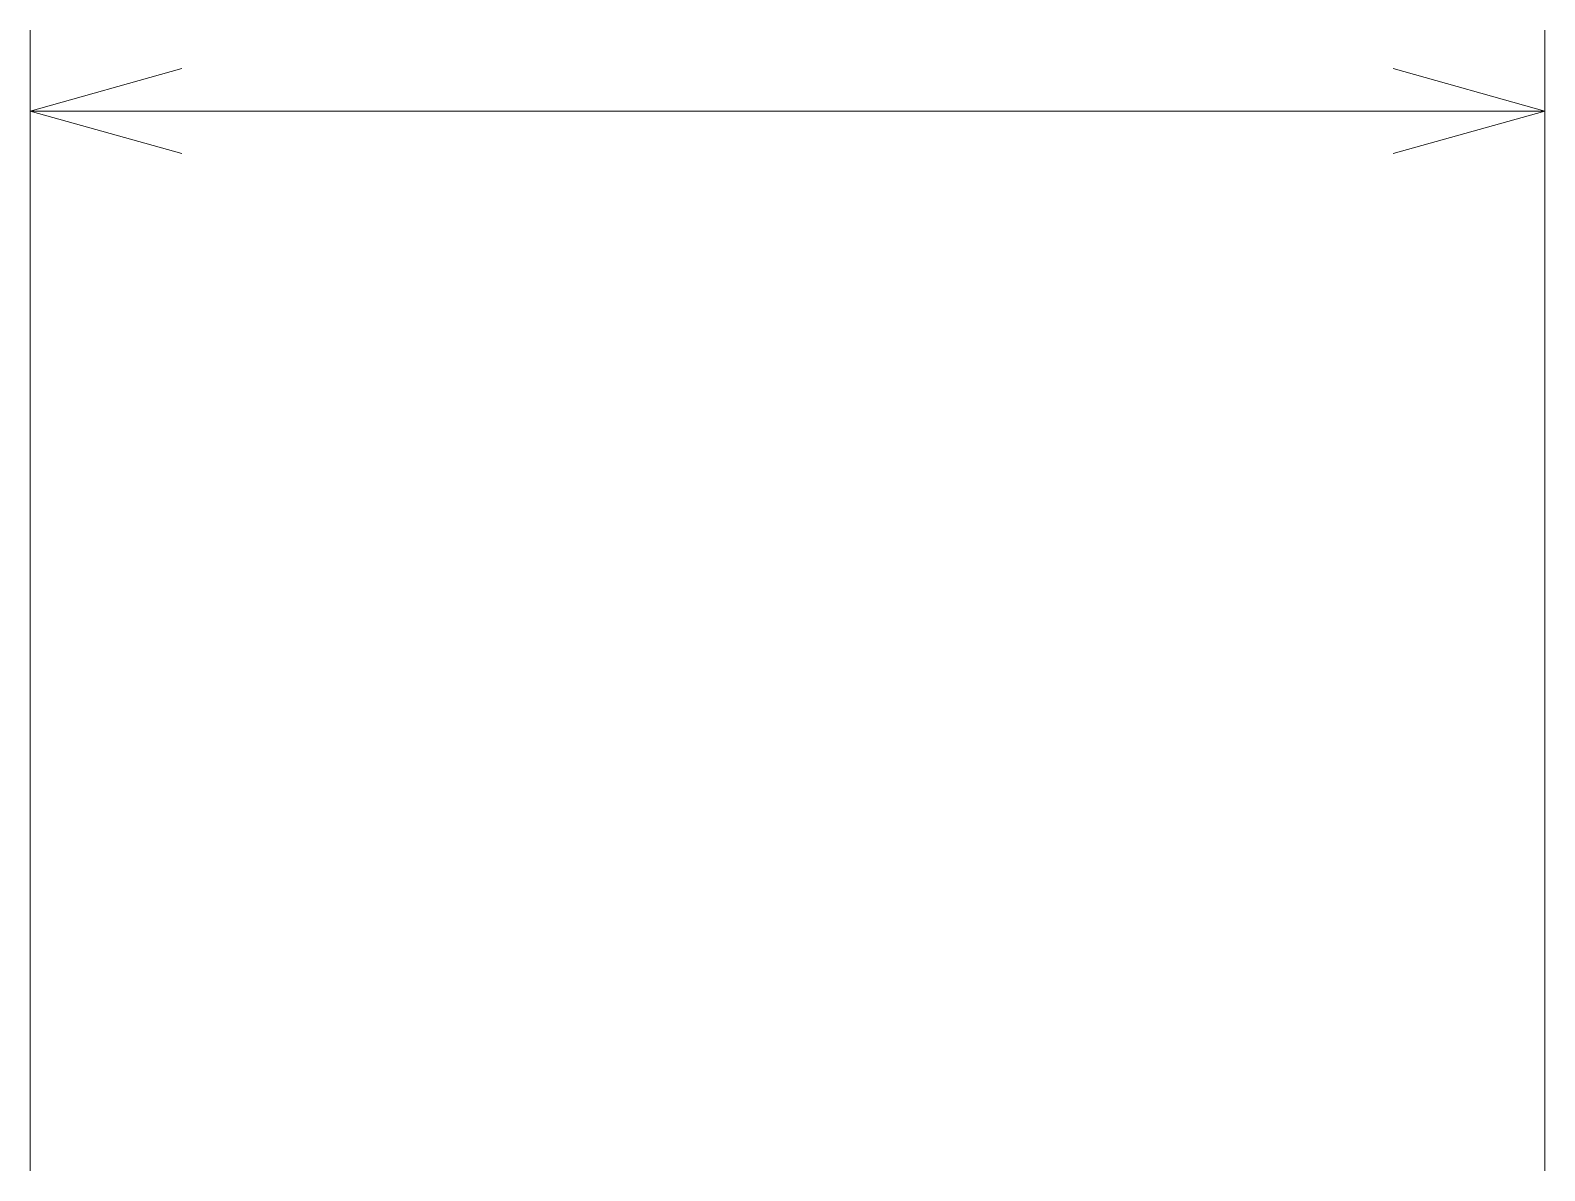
# Paper-space layout '01_三视图' of a CAD drawing. Header units: millimetres. Extents: x 8 to 452, y 8 to 289.
# Drawn here: x 141.76 to 156.76, y 217 to 228.3 of the extents above; entities that cross this region are included whole.
import ezdxf

# ---------------------------------------------------------------- set-up
doc = ezdxf.new("R2010")
doc.units = ezdxf.units.MM
doc.layers.add('ANNOTATIONS', color=7, linetype='CONTINUOUS', lineweight=18)

psp = doc.layouts.new('01_三视图')

# ---------------------------------------------------------------- linework, layer by layer
at = {"layer": 'ANNOTATIONS'}
for p, q in [((141.764, 217), (141.764, 228.3)), ((156.764, 217), (156.764, 228.3)), ((141.764, 227.5), (143.264, 227.92)), ((156.764, 227.5), (155.264, 227.92)), ((141.764, 227.5), (156.764, 227.5)), ((141.764, 227.5), (143.264, 227.08)), ((156.764, 227.5), (155.264, 227.08))]:
    psp.add_line(p, q, dxfattribs=at)

doc.saveas('drawing.dxf')
